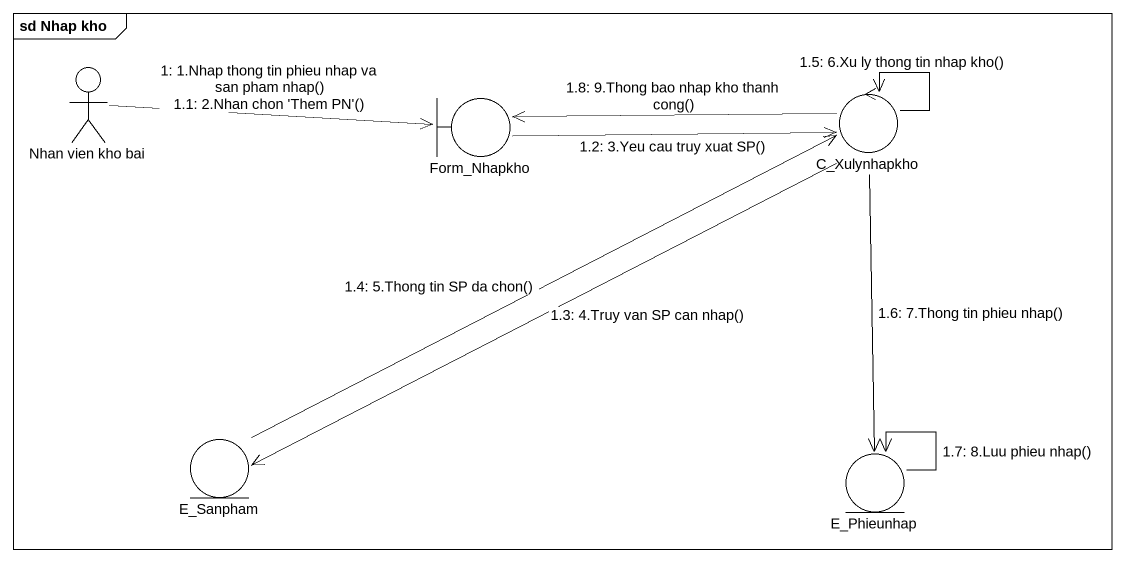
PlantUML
@startuml
mainframe sd Nhap kho
actor "Nhan vien kho bai" as Nhan_vien_kho_bai
boundary Form_Nhapkho
control C_Xulynhapkho
entity E_Sanpham
entity E_Phieunhap
Nhan_vien_kho_bai -right-> Form_Nhapkho : 1: 1.Nhap thong tin phieu nhap va san pham nhap()\n1.1: 2.Nhan chon 'Them PN'()
Form_Nhapkho -right-> C_Xulynhapkho : 1.2: 3.Yeu cau truy xuat SP()
C_Xulynhapkho -left-> E_Sanpham : 1.3: 4.Truy van SP can nhap()
E_Sanpham -right-> C_Xulynhapkho : 1.4: 5.Thong tin SP da chon()
C_Xulynhapkho --> C_Xulynhapkho : 1.5: 6.Xu ly thong tin nhap kho()
C_Xulynhapkho --> E_Phieunhap : 1.6: 7.Thong tin phieu nhap()
E_Phieunhap --> E_Phieunhap : 1.7: 8.Luu phieu nhap()
C_Xulynhapkho -left-> Form_Nhapkho : 1.8: 9.Thong bao nhap kho thanh cong()
@enduml
